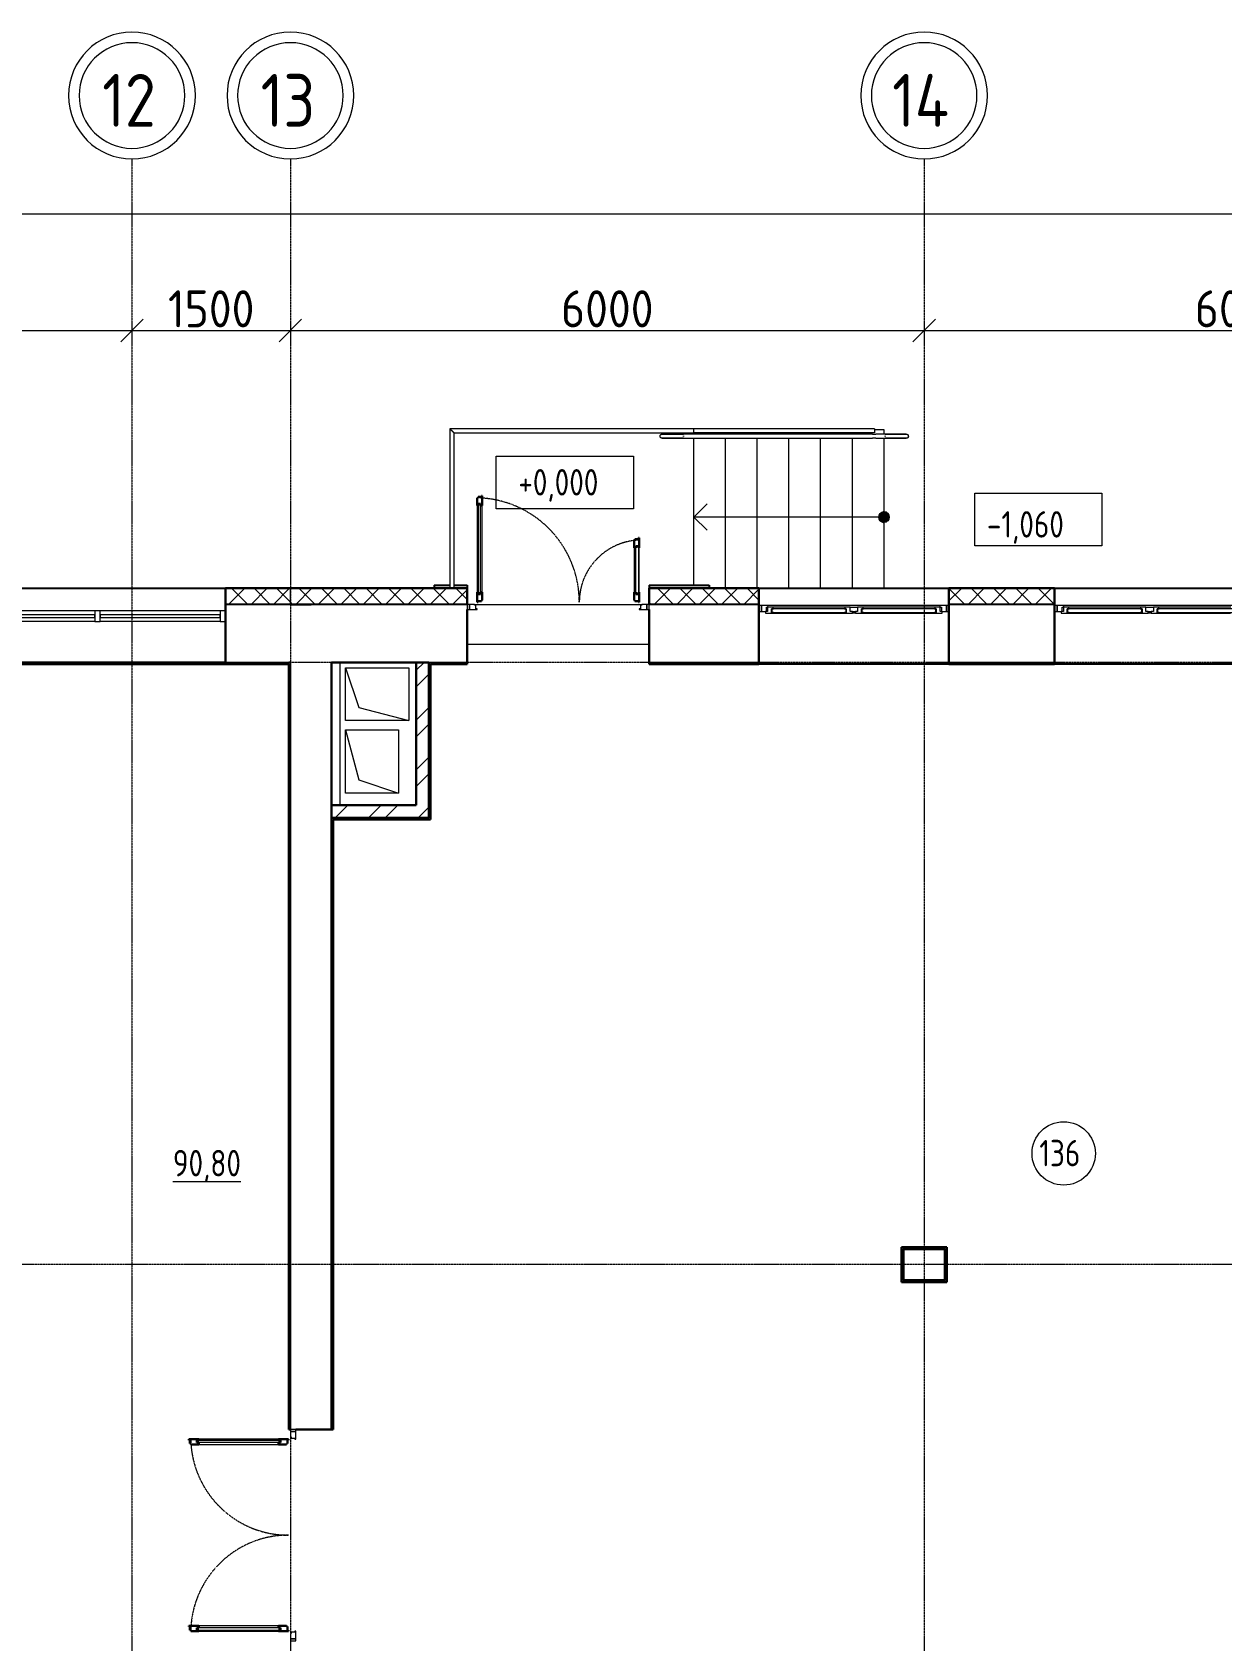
# Model space of a CAD drawing. Header units: millimetres. Extents: x -695119 to 412940, y -249585 to 622758.
# Drawn here: x 13749 to 25012, y -29130 to -13905 of the extents above; entities that cross this region are included whole.
import ezdxf

# ---------------------------------------------------------------- set-up
doc = ezdxf.new("R2010")
doc.units = ezdxf.units.MM
doc.linetypes.add('ADSK_Линия сетки', pattern=[25, 20, -2.5, 0, -2.5])
doc.linetypes.add('ADSK_Штриховая_ш2 п1_5', pattern=[4.5, 3, -1.5])
for name, color, linetype, lineweight in [('Высотные отметки', 7, 'Continuous', 9), ('Импосты витража', 8, 'Continuous', 9), ('Каркас_Импост', 8, 'Continuous', 9), ('Лестницы', 8, 'Continuous', 9), ('Линии', 7, 'Continuous', 9), ('Марки помещений', 8, 'Continuous', 20), ('Монтажный зазор', 8, 'Continuous', 9), ('Несущие колонны', 252, 'Continuous', 18), ('Ограждение', 8, 'Continuous', 9), ('Окна', 252, 'Continuous', 9), ('Оси', 252, 'Continuous', 9), ('Остекление', 8, 'Continuous', 9), ('Открывание', 8, 'ADSK_Штриховая_ш2 п1_5', 9), ('Панели витража', 8, 'Continuous', 9), ('Панель', 252, 'Continuous', 30), ('Перекрытия', 7, 'Continuous', 18), ('Поручни', 8, 'Continuous', 9), ('Размеры', 7, 'Continuous', 9), ('Стены разрез', 7, 'Continuous', 30), ('Стены штриховка', 7, 'Continuous', 9), ('Стрелки вверх', 7, 'Continuous', 18), ('Текстовые примечания', 7, 'Continuous', 9), ('Типовые аннотации', 8, 'Continuous', 18)]:
    doc.layers.add(name, color=color, linetype=linetype, lineweight=lineweight)
doc.layers.add('Стены', color=194, linetype='Continuous')
doc.styles.add('GOST 2.304 type A_1', font='', dxfattribs={"height": 350})
doc.styles.add('GOST Common', font='', dxfattribs={"width": 0.9, "height": 500})
doc.styles.add('ISOCPEUR', font='isocpeur.ttf', dxfattribs={"width": 0.9, "height": 350})
doc.styles.get('GOST 2.304 type A_1').set_extended_font_data('GOST 2.304 type A')
doc.styles.get('GOST Common').set_extended_font_data('GOST type B')

# ---------------------------------------------------------------- blocks, each defined once
blk = doc.blocks.new('_Oblique')
at = {"color": 0, "linetype": 'ByBlock', "lineweight": -2}
blk.add_line((-0.5, -0.5), (0.5, 0.5), dxfattribs=at)
blk = doc.blocks.new('1 этаж')
at = {"layer": 'Стрелки вверх', "true_color": 0x636466}
h = blk.add_hatch(color=251, dxfattribs=at)
edge = h.paths.add_edge_path()
edge.add_arc((-23136, -99671), 50, 0, 360)
blk.add_hatch(color=251, dxfattribs=at).paths.add_polyline_path([(-23143, -99721), (-23115, -99717), (-23094, -99698), (-23086, -99671), (-23094, -99644), (-23115, -99626), (-23143, -99622), (-23169, -99634), (-23184, -99657), (-23184, -99685), (-23169, -99709)])
at = {"color": 251, "lineweight": 18, "true_color": 0x636466}
for p, q in [((-28284, -102397), (-28284, -101047)), ((-28234, -101597), (-28234, -101097)), ((-28234, -101097), (-27634, -101097)), ((-28234, -101097), (-28109, -101472)), ((-27634, -101097), (-27634, -101597)), ((-28109, -101472), (-27634, -101597)), ((-27634, -101597), (-28234, -101597)), ((-28234, -102284), (-28234, -101684)), ((-28234, -101684), (-27734, -101684)), ((-28234, -101684), (-28109, -102159)), ((-27734, -101684), (-27734, -102284)), ((-28109, -102159), (-27734, -102284)), ((-27734, -102284), (-28234, -102284))]:
    blk.add_line(p, q, dxfattribs=at)
at = {"layer": 'Импосты витража', "color": 251, "true_color": 0x636466}
for p, q in [((-30608, -100560), (-31771, -100560)), ((-29421, -100560), (-30558, -100560)), ((-30608, -100660), (-31771, -100660)), ((-29421, -100660), (-30558, -100660))]:
    blk.add_line(p, q, dxfattribs=at)
at = {"layer": 'Импосты витража', "color": 251, "lineweight": 18, "true_color": 0x636466, "extrusion": (0, 0, -1)}
for p, q in [((-30558, -100560), (-30608, -100560)), ((-30608, -100560), (-30608, -100660)), ((-30558, -100660), (-30558, -100560)), ((-29371, -100560), (-29421, -100560)), ((-29421, -100560), (-29421, -100660)), ((-29371, -100660), (-29371, -100560)), ((-30608, -100660), (-30558, -100660)), ((-29421, -100660), (-29371, -100660))]:
    blk.add_line(p, q, dxfattribs=at)
at = {"layer": 'Каркас_Импост', "color": 251, "true_color": 0x636466}
for p, q in [((-27014, -100497), (-27061, -100497)), ((-27061, -100497), (-27061, -100547)), ((-27061, -100547), (-26989, -100547)), ((-27014, -100506), (-27014, -100497)), ((-26999, -100506), (-27014, -100506)), ((-26999, -100538), (-26999, -100506)), ((-26989, -100538), (-26999, -100538)), ((-26989, -100547), (-26989, -100538)), ((-25443, -100538), (-25453, -100538)), ((-25453, -100538), (-25453, -100547)), ((-25453, -100547), (-25381, -100547)), ((-25428, -100506), (-25443, -100506)), ((-25443, -100506), (-25443, -100538)), ((-25428, -100497), (-25428, -100506)), ((-25381, -100497), (-25428, -100497)), ((-25381, -100547), (-25381, -100497)), ((-22605, -100507), (-24236, -100507)), ((-24202, -100582), (-24200, -100582)), ((-23506, -100524), (-24187, -100524)), ((-24185, -100582), (-23508, -100582)), ((-23494, -100582), (-23492, -100582)), ((-23456, -100524), (-23386, -100524)), ((-23436, -100565), (-23406, -100565)), ((-23406, -100582), (-23436, -100582)), ((-23350, -100582), (-23348, -100582)), ((-22654, -100524), (-23335, -100524)), ((-23333, -100582), (-22656, -100582)), ((-22642, -100582), (-22640, -100582)), ((-19805, -100507), (-21436, -100507)), ((-21402, -100582), (-21400, -100582)), ((-20706, -100524), (-21387, -100524)), ((-21385, -100582), (-20708, -100582)), ((-20694, -100582), (-20692, -100582)), ((-20656, -100524), (-20586, -100524)), ((-20636, -100565), (-20606, -100565)), ((-20606, -100582), (-20636, -100582)), ((-20550, -100582), (-20548, -100582)), ((-19854, -100524), (-20535, -100524)), ((-20533, -100582), (-19856, -100582)), ((-28706, -108327), (-28756, -108327)), ((-28756, -108327), (-28756, -108376)), ((-28756, -108376), (-28748, -108376)), ((-28748, -108376), (-28748, -108390)), ((-28748, -108390), (-28714, -108390)), ((-28714, -108390), (-28714, -108399)), ((-28714, -108399), (-28706, -108399)), ((-28706, -108399), (-28706, -108327)), ((-28714, -110224), (-28748, -110224)), ((-28748, -110224), (-28748, -110238)), ((-28706, -110215), (-28714, -110215)), ((-28714, -110215), (-28714, -110224)), ((-28706, -110287), (-28706, -110215)), ((-28756, -110238), (-28756, -110287)), ((-28748, -110238), (-28756, -110238)), ((-28756, -110287), (-28706, -110287))]:
    blk.add_line(p, q, dxfattribs=at)
at = {"layer": 'Каркас_Импост', "color": 251, "lineweight": 18, "true_color": 0x636466}
for p, q in [((-24236, -100507), (-24296, -100507)), ((-24296, -100507), (-24296, -100565)), ((-24296, -100565), (-24258, -100565)), ((-24238, -100565), (-24258, -100565)), ((-24258, -100565), (-24258, -100582)), ((-24258, -100582), (-24202, -100582)), ((-24250, -100565), (-24250, -100524)), ((-24250, -100524), (-24238, -100524)), ((-24238, -100524), (-24238, -100565)), ((-24187, -100524), (-24238, -100524)), ((-24232, -100524), (-24236, -100507)), ((-24202, -100582), (-24201, -100581)), ((-24201, -100573), (-24201, -100541)), ((-24201, -100541), (-24183, -100541)), ((-24183, -100573), (-24201, -100573)), ((-24201, -100581), (-24200, -100582)), ((-24200, -100582), (-24185, -100582)), ((-24183, -100541), (-24187, -100524)), ((-24185, -100582), (-24183, -100573)), ((-23506, -100524), (-23511, -100541)), ((-23511, -100541), (-23493, -100541)), ((-23493, -100573), (-23511, -100573)), ((-23511, -100573), (-23508, -100582)), ((-23508, -100582), (-23494, -100582)), ((-23456, -100524), (-23506, -100524)), ((-23494, -100582), (-23493, -100581)), ((-23493, -100541), (-23493, -100573)), ((-23493, -100581), (-23492, -100582)), ((-23492, -100582), (-23436, -100582)), ((-23456, -100565), (-23456, -100524)), ((-23436, -100565), (-23456, -100565)), ((-23436, -100582), (-23436, -100565)), ((-23386, -100565), (-23406, -100565)), ((-23406, -100565), (-23406, -100582)), ((-23406, -100582), (-23350, -100582)), ((-23386, -100524), (-23386, -100565)), ((-23335, -100524), (-23386, -100524)), ((-23350, -100582), (-23349, -100581)), ((-23349, -100573), (-23349, -100541)), ((-23349, -100541), (-23331, -100541)), ((-23331, -100573), (-23349, -100573)), ((-23349, -100581), (-23348, -100582)), ((-23348, -100582), (-23333, -100582)), ((-23331, -100541), (-23335, -100524)), ((-23333, -100582), (-23331, -100573)), ((-22654, -100524), (-22659, -100541)), ((-22659, -100541), (-22641, -100541)), ((-22641, -100573), (-22659, -100573)), ((-22659, -100573), (-22656, -100582)), ((-22656, -100582), (-22642, -100582)), ((-22604, -100524), (-22654, -100524)), ((-22642, -100582), (-22641, -100581)), ((-22641, -100541), (-22641, -100573)), ((-22641, -100581), (-22640, -100582)), ((-22640, -100582), (-22584, -100582)), ((-22605, -100507), (-22610, -100524)), ((-22546, -100507), (-22605, -100507)), ((-22604, -100565), (-22604, -100524)), ((-22604, -100524), (-22592, -100524)), ((-22584, -100565), (-22604, -100565)), ((-22592, -100524), (-22592, -100565)), ((-22584, -100582), (-22584, -100565)), ((-22584, -100565), (-22546, -100565)), ((-22546, -100565), (-22546, -100507)), ((-21436, -100507), (-21496, -100507)), ((-21496, -100507), (-21496, -100565)), ((-21496, -100565), (-21458, -100565)), ((-21438, -100565), (-21458, -100565)), ((-21458, -100565), (-21458, -100582)), ((-21458, -100582), (-21402, -100582)), ((-21450, -100565), (-21450, -100524)), ((-21450, -100524), (-21438, -100524)), ((-21438, -100524), (-21438, -100565)), ((-21387, -100524), (-21438, -100524)), ((-21432, -100524), (-21436, -100507)), ((-21402, -100582), (-21401, -100581)), ((-21401, -100573), (-21401, -100541)), ((-21401, -100541), (-21383, -100541)), ((-21383, -100573), (-21401, -100573)), ((-21401, -100581), (-21400, -100582)), ((-21400, -100582), (-21385, -100582)), ((-21383, -100541), (-21387, -100524)), ((-21385, -100582), (-21383, -100573)), ((-20706, -100524), (-20711, -100541)), ((-20711, -100541), (-20693, -100541)), ((-20693, -100573), (-20711, -100573)), ((-20711, -100573), (-20708, -100582)), ((-20708, -100582), (-20694, -100582)), ((-20656, -100524), (-20706, -100524)), ((-20694, -100582), (-20693, -100581)), ((-20693, -100541), (-20693, -100573)), ((-20693, -100581), (-20692, -100582)), ((-20692, -100582), (-20636, -100582)), ((-20656, -100565), (-20656, -100524)), ((-20636, -100565), (-20656, -100565)), ((-20636, -100582), (-20636, -100565)), ((-20586, -100565), (-20606, -100565)), ((-20606, -100565), (-20606, -100582)), ((-20606, -100582), (-20550, -100582)), ((-20586, -100524), (-20586, -100565)), ((-20535, -100524), (-20586, -100524)), ((-20550, -100582), (-20549, -100581)), ((-20549, -100573), (-20549, -100541)), ((-20549, -100541), (-20531, -100541)), ((-20531, -100573), (-20549, -100573)), ((-20549, -100581), (-20548, -100582)), ((-20548, -100582), (-20533, -100582)), ((-20531, -100541), (-20535, -100524)), ((-20533, -100582), (-20531, -100573))]:
    blk.add_line(p, q, dxfattribs=at)
at = {"layer": 'Лестницы', "color": 251, "true_color": 0x636466}
for p, q in [((-24936, -98886), (-24936, -98875)), ((-24936, -98886), (-24936, -98875)), ((-24936, -100315), (-24936, -98925)), ((-24936, -100315), (-24936, -98925)), ((-24636, -98885), (-24636, -98875)), ((-24636, -98885), (-24636, -98875)), ((-24636, -100345), (-24636, -98925)), ((-24636, -100345), (-24636, -98925)), ((-24336, -98885), (-24336, -98875)), ((-24336, -98885), (-24336, -98875)), ((-24336, -100345), (-24336, -98925)), ((-24336, -100345), (-24336, -98925)), ((-24036, -98885), (-24036, -98875)), ((-24036, -98885), (-24036, -98875)), ((-24036, -100345), (-24036, -98925)), ((-24036, -100345), (-24036, -98925)), ((-23736, -98885), (-23736, -98875)), ((-23736, -98885), (-23736, -98875)), ((-23736, -100345), (-23736, -98925)), ((-23736, -100345), (-23736, -98925)), ((-23436, -98885), (-23436, -98875)), ((-23436, -98885), (-23436, -98875)), ((-23436, -100345), (-23436, -98925)), ((-23436, -100345), (-23436, -98925)), ((-23136, -98845), (-23225, -98845)), ((-23136, -98885), (-23136, -98845)), ((-23136, -98885), (-23136, -98845)), ((-23136, -100345), (-23136, -98925)), ((-23136, -100345), (-23136, -98925)), ((-27014, -100497), (-25428, -100497))]:
    blk.add_line(p, q, dxfattribs=at)
at = {"layer": 'Линии', "color": 251, "true_color": 0x636466}
for p, q in [((-22275, -99444), (-21075, -99444)), ((-22275, -99944), (-22275, -99444)), ((-21075, -99444), (-21075, -99944)), ((-21075, -99944), (-22275, -99944))]:
    blk.add_line(p, q, dxfattribs=at)
at = {"layer": 'Марки помещений', "color": 251, "true_color": 0x636466}
blk.add_circle((-21435, -105694), 300, dxfattribs=at)
at = {"layer": 'Монтажный зазор', "color": 251, "true_color": 0x636466}
for p, q in [((-27081, -100497), (-27081, -100547)), ((-27061, -100497), (-27081, -100497)), ((-27081, -100547), (-27061, -100547)), ((-27061, -100547), (-27061, -100497)), ((-25361, -100497), (-25381, -100497)), ((-25381, -100497), (-25381, -100547)), ((-25381, -100547), (-25361, -100547)), ((-25361, -100547), (-25361, -100497)), ((-28706, -108307), (-28756, -108307)), ((-28756, -108307), (-28756, -108327)), ((-28756, -108327), (-28706, -108327)), ((-28706, -108327), (-28706, -108307)), ((-28706, -110287), (-28756, -110287)), ((-28756, -110287), (-28756, -110307)), ((-28756, -110307), (-28706, -110307)), ((-28706, -110307), (-28706, -110287))]:
    blk.add_line(p, q, dxfattribs=at)
at = {"layer": 'Несущие колонны', "color": 251, "lineweight": 40, "true_color": 0x636466}
for p, q in [((-22956, -106897), (-22956, -106597)), ((-22956, -106597), (-22556, -106597)), ((-22556, -106597), (-22956, -106597)), ((-22956, -106597), (-22956, -106897)), ((-22556, -106597), (-22556, -106897)), ((-22556, -106897), (-22556, -106597)), ((-22556, -106897), (-22956, -106897)), ((-22956, -106897), (-22556, -106897))]:
    blk.add_line(p, q, dxfattribs=at)
at = {"layer": 'Ограждение', "color": 251, "true_color": 0x636466}
for p, q in [((-24948, -98885), (-25036, -98885)), ((-25036, -98903), (-25036, -98908)), ((-25036, -98905), (-25036, -98903)), ((-25036, -98908), (-25036, -98905)), ((-25036, -98925), (-24948, -98925)), ((-23245, -98885), (-24935, -98885)), ((-24935, -98925), (-23245, -98925)), ((-23125, -98885), (-23214, -98885)), ((-23214, -98925), (-23125, -98925)), ((-23125, -98908), (-23125, -98903)), ((-23125, -98903), (-23125, -98905)), ((-23125, -98905), (-23125, -98908))]:
    blk.add_line(p, q, dxfattribs=at)
at = {"layer": 'Ограждение', "color": 251, "true_color": 0x636466, "flags": 128}
for points in [[(-25256, -98905), (-25256, -98905), (-25256, -98904), (-25256, -98903), (-25256, -98902), (-25256, -98901), (-25256, -98901), (-25255, -98900), (-25255, -98899), (-25255, -98898), (-25255, -98898), (-25254, -98897), (-25254, -98896), (-25254, -98895), (-25253, -98895), (-25253, -98894), (-25252, -98893), (-25252, -98893), (-25251, -98892), (-25251, -98892), (-25250, -98891), (-25250, -98890), (-25249, -98890), (-25248, -98889), (-25248, -98889), (-25247, -98889), (-25246, -98888), (-25246, -98888), (-25245, -98887), (-25244, -98887), (-25243, -98887), (-25243, -98886), (-25242, -98886), (-25241, -98886), (-25240, -98886), (-25240, -98886), (-25239, -98886), (-25238, -98885), (-25237, -98885), (-25236, -98885), (-25236, -98885)], [(-25236, -98925), (-25237, -98925), (-25238, -98925), (-25239, -98925), (-25239, -98925), (-25240, -98925), (-25241, -98925), (-25242, -98925), (-25242, -98924), (-25243, -98924), (-25244, -98924), (-25245, -98923), (-25245, -98923), (-25246, -98923), (-25247, -98922), (-25247, -98922), (-25248, -98921), (-25249, -98921), (-25249, -98920), (-25250, -98920), (-25251, -98919), (-25251, -98919), (-25252, -98918), (-25252, -98917), (-25253, -98917), (-25253, -98916), (-25253, -98915), (-25254, -98915), (-25254, -98914), (-25255, -98913), (-25255, -98913), (-25255, -98912), (-25255, -98911), (-25256, -98910), (-25256, -98910), (-25256, -98909), (-25256, -98908), (-25256, -98907), (-25256, -98906), (-25256, -98906), (-25256, -98905)], [(-25036, -98885), (-25044, -98885), (-25052, -98885), (-25060, -98885), (-25068, -98885), (-25076, -98885), (-25084, -98885), (-25091, -98885), (-25099, -98885), (-25107, -98885), (-25114, -98885), (-25121, -98885), (-25129, -98885), (-25136, -98885), (-25142, -98885), (-25149, -98885), (-25156, -98885), (-25162, -98885), (-25168, -98885), (-25174, -98885), (-25180, -98885), (-25185, -98885), (-25190, -98885), (-25195, -98885), (-25200, -98885), (-25204, -98885), (-25209, -98885), (-25213, -98885), (-25216, -98885), (-25220, -98885), (-25223, -98885), (-25225, -98885), (-25228, -98885), (-25230, -98885), (-25232, -98885), (-25233, -98885), (-25234, -98885), (-25235, -98885), (-25236, -98885), (-25236, -98885), (-25236, -98885)], [(-25236, -98885), (-25236, -98885), (-25236, -98885), (-25235, -98885), (-25234, -98885), (-25232, -98885), (-25230, -98885), (-25228, -98885), (-25226, -98885), (-25223, -98885), (-25220, -98885), (-25217, -98885), (-25214, -98885), (-25210, -98885), (-25206, -98885), (-25201, -98885), (-25197, -98885), (-25192, -98885), (-25187, -98885), (-25181, -98885), (-25176, -98885), (-25170, -98885), (-25164, -98885), (-25157, -98885), (-25151, -98885), (-25144, -98885), (-25137, -98885), (-25130, -98885), (-25123, -98885), (-25116, -98885), (-25109, -98885), (-25101, -98885), (-25094, -98885), (-25086, -98885), (-25078, -98885), (-25070, -98885), (-25062, -98885), (-25054, -98885), (-25046, -98885), (-25038, -98885), (-25036, -98885)], [(-25036, -98925), (-25044, -98925), (-25052, -98925), (-25060, -98925), (-25068, -98925), (-25076, -98925), (-25084, -98925), (-25091, -98925), (-25099, -98925), (-25107, -98925), (-25114, -98925), (-25121, -98925), (-25129, -98925), (-25136, -98925), (-25142, -98925), (-25149, -98925), (-25156, -98925), (-25162, -98925), (-25168, -98925), (-25174, -98925), (-25180, -98925), (-25185, -98925), (-25190, -98925), (-25195, -98925), (-25200, -98925), (-25204, -98925), (-25209, -98925), (-25213, -98925), (-25216, -98925), (-25220, -98925), (-25223, -98925), (-25225, -98925), (-25228, -98925), (-25230, -98925), (-25232, -98925), (-25233, -98925), (-25234, -98925), (-25235, -98925), (-25236, -98925), (-25236, -98925), (-25236, -98925)], [(-25236, -98925), (-25236, -98925), (-25236, -98925), (-25235, -98925), (-25234, -98925), (-25232, -98925), (-25230, -98925), (-25228, -98925), (-25226, -98925), (-25223, -98925), (-25220, -98925), (-25217, -98925), (-25214, -98925), (-25210, -98925), (-25206, -98925), (-25201, -98925), (-25197, -98925), (-25192, -98925), (-25187, -98925), (-25181, -98925), (-25176, -98925), (-25170, -98925), (-25164, -98925), (-25157, -98925), (-25151, -98925), (-25144, -98925), (-25137, -98925), (-25130, -98925), (-25123, -98925), (-25116, -98925), (-25109, -98925), (-25101, -98925), (-25094, -98925), (-25086, -98925), (-25078, -98925), (-25070, -98925), (-25062, -98925), (-25054, -98925), (-25046, -98925), (-25038, -98925), (-25036, -98925)], [(-24935, -98885), (-24936, -98885), (-24937, -98885), (-24938, -98885), (-24939, -98885), (-24940, -98885), (-24941, -98885), (-24942, -98885), (-24944, -98885), (-24945, -98885), (-24946, -98885), (-24947, -98885), (-24948, -98885)], [(-24940, -98885), (-24941, -98885), (-24942, -98885), (-24944, -98885), (-24945, -98885), (-24946, -98885), (-24947, -98885), (-24948, -98885)], [(-24948, -98925), (-24947, -98925), (-24946, -98925), (-24944, -98925), (-24943, -98925), (-24942, -98925), (-24941, -98925), (-24940, -98925), (-24939, -98925), (-24937, -98925), (-24936, -98925), (-24935, -98925), (-24935, -98925)], [(-24948, -98925), (-24947, -98925), (-24946, -98925), (-24944, -98925), (-24943, -98925), (-24942, -98925), (-24941, -98925)], [(-24935, -98885), (-24936, -98885), (-24937, -98885), (-24938, -98885), (-24939, -98885)], [(-24939, -98925), (-24937, -98925), (-24936, -98925), (-24935, -98925), (-24935, -98925)], [(-23245, -98885), (-23242, -98885), (-23240, -98885), (-23237, -98885), (-23235, -98885), (-23232, -98885), (-23229, -98885), (-23226, -98885), (-23224, -98885), (-23221, -98885), (-23218, -98885), (-23215, -98885), (-23214, -98885)], [(-23214, -98925), (-23216, -98925), (-23219, -98925), (-23222, -98925), (-23225, -98925), (-23228, -98925), (-23230, -98925), (-23233, -98925), (-23236, -98925), (-23238, -98925), (-23241, -98925), (-23243, -98925), (-23245, -98925)], [(-23125, -98885), (-23117, -98885), (-23109, -98885), (-23101, -98885), (-23094, -98885), (-23086, -98885), (-23078, -98885), (-23070, -98885), (-23063, -98885), (-23055, -98885), (-23048, -98885), (-23040, -98885), (-23033, -98885), (-23026, -98885), (-23019, -98885), (-23013, -98885), (-23006, -98885), (-23000, -98885), (-22994, -98885), (-22988, -98885), (-22982, -98885), (-22977, -98885), (-22971, -98885), (-22966, -98885), (-22962, -98885), (-22957, -98885), (-22953, -98885), (-22949, -98885), (-22945, -98885), (-22942, -98885), (-22939, -98885), (-22936, -98885), (-22934, -98885), (-22932, -98885), (-22930, -98885), (-22928, -98885), (-22927, -98885), (-22926, -98885), (-22926, -98885), (-22925, -98885), (-22925, -98885)], [(-22925, -98885), (-22926, -98885), (-22926, -98885), (-22927, -98885), (-22928, -98885), (-22929, -98885), (-22931, -98885), (-22933, -98885), (-22936, -98885), (-22938, -98885), (-22941, -98885), (-22944, -98885), (-22948, -98885), (-22952, -98885), (-22956, -98885), (-22960, -98885), (-22965, -98885), (-22970, -98885), (-22975, -98885), (-22980, -98885), (-22986, -98885), (-22992, -98885), (-22998, -98885), (-23004, -98885), (-23011, -98885), (-23017, -98885), (-23024, -98885), (-23031, -98885), (-23038, -98885), (-23046, -98885), (-23053, -98885), (-23060, -98885), (-23068, -98885), (-23076, -98885), (-23084, -98885), (-23091, -98885), (-23099, -98885), (-23107, -98885), (-23115, -98885), (-23123, -98885), (-23125, -98885)], [(-23125, -98925), (-23117, -98925), (-23109, -98925), (-23101, -98925), (-23094, -98925), (-23086, -98925), (-23078, -98925), (-23070, -98925), (-23063, -98925), (-23055, -98925), (-23048, -98925), (-23040, -98925), (-23033, -98925), (-23026, -98925), (-23019, -98925), (-23013, -98925), (-23006, -98925), (-23000, -98925), (-22994, -98925), (-22988, -98925), (-22982, -98925), (-22977, -98925), (-22971, -98925), (-22966, -98925), (-22962, -98925), (-22957, -98925), (-22953, -98925), (-22949, -98925), (-22945, -98925), (-22942, -98925), (-22939, -98925), (-22936, -98925), (-22934, -98925), (-22932, -98925), (-22930, -98925), (-22928, -98925), (-22927, -98925), (-22926, -98925), (-22926, -98925), (-22925, -98925), (-22925, -98925)], [(-22925, -98925), (-22926, -98925), (-22926, -98925), (-22927, -98925), (-22928, -98925), (-22929, -98925), (-22931, -98925), (-22933, -98925), (-22936, -98925), (-22938, -98925), (-22941, -98925), (-22944, -98925), (-22948, -98925), (-22952, -98925), (-22956, -98925), (-22960, -98925), (-22965, -98925), (-22970, -98925), (-22975, -98925), (-22980, -98925), (-22986, -98925), (-22992, -98925), (-22998, -98925), (-23004, -98925), (-23011, -98925), (-23017, -98925), (-23024, -98925), (-23031, -98925), (-23038, -98925), (-23046, -98925), (-23053, -98925), (-23060, -98925), (-23068, -98925), (-23076, -98925), (-23084, -98925), (-23091, -98925), (-23099, -98925), (-23107, -98925), (-23115, -98925), (-23123, -98925), (-23125, -98925)], [(-22925, -98885), (-22925, -98885), (-22924, -98885), (-22923, -98886), (-22922, -98886), (-22921, -98886), (-22921, -98886), (-22920, -98886), (-22919, -98886), (-22918, -98887), (-22918, -98887), (-22917, -98887), (-22916, -98888), (-22915, -98888), (-22915, -98888), (-22914, -98889), (-22913, -98889), (-22913, -98890), (-22912, -98890), (-22912, -98891), (-22911, -98891), (-22911, -98892), (-22910, -98893), (-22910, -98893), (-22909, -98894), (-22909, -98895), (-22908, -98895), (-22908, -98896), (-22907, -98897), (-22907, -98897), (-22907, -98898), (-22907, -98899), (-22906, -98900), (-22906, -98900), (-22906, -98901), (-22906, -98902), (-22906, -98903), (-22906, -98904), (-22905, -98904), (-22905, -98905), (-22905, -98905)], [(-22905, -98905), (-22905, -98906), (-22905, -98907), (-22906, -98908), (-22906, -98909), (-22906, -98909), (-22906, -98910), (-22906, -98911), (-22906, -98912), (-22907, -98912), (-22907, -98913), (-22907, -98914), (-22908, -98915), (-22908, -98915), (-22908, -98916), (-22909, -98917), (-22909, -98917), (-22910, -98918), (-22910, -98919), (-22911, -98919), (-22912, -98920), (-22912, -98920), (-22913, -98921), (-22913, -98921), (-22914, -98922), (-22915, -98922), (-22915, -98923), (-22916, -98923), (-22917, -98923), (-22917, -98924), (-22918, -98924), (-22919, -98924), (-22920, -98925), (-22920, -98925), (-22921, -98925), (-22922, -98925), (-22923, -98925), (-22924, -98925), (-22924, -98925), (-22925, -98925), (-22925, -98925)]]:
    blk.add_lwpolyline(points, dxfattribs=at)
at = {"layer": 'Окна', "color": 251, "true_color": 0x636466}
for p, q in [((-24296, -100507), (-24321, -100507)), ((-24321, -100565), (-24296, -100565)), ((-24296, -100565), (-24296, -100507)), ((-22521, -100507), (-22546, -100507)), ((-22546, -100507), (-22546, -100565)), ((-22546, -100565), (-22521, -100565)), ((-21496, -100507), (-21521, -100507)), ((-21521, -100565), (-21496, -100565)), ((-21496, -100565), (-21496, -100507))]:
    blk.add_line(p, q, dxfattribs=at)
at = {"layer": 'Оси', "color": 251, "linetype": 'ADSK_Линия сетки', "true_color": 0x636466}
for p, q in [((-30256, -96281), (-30256, -160943)), ((-28756, -96281), (-28756, -160943)), ((-22756, -96281), (-22756, -159673)), ((4311, -101047), (-72628, -101047)), ((4311, -106747), (-72628, -106747))]:
    blk.add_line(p, q, dxfattribs=at)
at = {"layer": 'Оси', "color": 251, "lineweight": 20, "true_color": 0x636466}
for centre, radius, start, end in [((-30256, -95681), 600, 0, 180), ((-28756, -95681), 600, 0, 180), ((-22756, -95681), 600, 0, 180), ((-30256, -95681), 500, 0, 180), ((-28756, -95681), 500, 0, 180), ((-22756, -95681), 500, 0, 180), ((-30256, -95681), 600, 180, 0), ((-30256, -95681), 500, 180, 0), ((-28756, -95681), 600, 180, 0), ((-28756, -95681), 500, 180, 0), ((-22756, -95681), 600, 180, 0), ((-22756, -95681), 500, 180, 0)]:
    blk.add_arc(centre, radius, start, end, dxfattribs=at)
at = {"layer": 'Остекление', "color": 251, "true_color": 0x636466}
for p, q in [((-26980, -99545), (-26980, -100401)), ((-26956, -99545), (-26980, -99545)), ((-26956, -100401), (-26956, -99545)), ((-25486, -100401), (-25486, -99945)), ((-25486, -99945), (-25462, -99945)), ((-25462, -99945), (-25462, -100401)), ((-26980, -100401), (-26956, -100401)), ((-25462, -100401), (-25486, -100401)), ((-24198, -100541), (-24201, -100541)), ((-24201, -100541), (-24201, -100573)), ((-24201, -100573), (-24198, -100573)), ((-23496, -100541), (-24198, -100541)), ((-24198, -100541), (-24198, -100573)), ((-24198, -100573), (-24198, -100541)), ((-24198, -100573), (-23496, -100573)), ((-23496, -100573), (-23496, -100541)), ((-23496, -100541), (-23496, -100573)), ((-23493, -100541), (-23496, -100541)), ((-23496, -100573), (-23493, -100573)), ((-23493, -100573), (-23493, -100541)), ((-23346, -100541), (-23349, -100541)), ((-23349, -100541), (-23349, -100573)), ((-23349, -100573), (-23346, -100573)), ((-22644, -100541), (-23346, -100541)), ((-23346, -100541), (-23346, -100573)), ((-23346, -100573), (-23346, -100541)), ((-23346, -100573), (-22644, -100573)), ((-22644, -100573), (-22644, -100541)), ((-22644, -100541), (-22644, -100573)), ((-22641, -100541), (-22644, -100541)), ((-22644, -100573), (-22641, -100573)), ((-22641, -100573), (-22641, -100541)), ((-21398, -100541), (-21401, -100541)), ((-21401, -100541), (-21401, -100573)), ((-21401, -100573), (-21398, -100573)), ((-20696, -100541), (-21398, -100541)), ((-21398, -100541), (-21398, -100573)), ((-21398, -100573), (-21398, -100541)), ((-21398, -100573), (-20696, -100573)), ((-20696, -100573), (-20696, -100541)), ((-20696, -100541), (-20696, -100573)), ((-20693, -100541), (-20696, -100541)), ((-20696, -100573), (-20693, -100573)), ((-20693, -100573), (-20693, -100541)), ((-20546, -100541), (-20549, -100541)), ((-20549, -100541), (-20549, -100573)), ((-20549, -100573), (-20546, -100573)), ((-19844, -100541), (-20546, -100541)), ((-20546, -100541), (-20546, -100573)), ((-20546, -100573), (-20546, -100541)), ((-20546, -100573), (-19844, -100573)), ((-29642, -108408), (-28850, -108408)), ((-29642, -108429), (-29642, -108408)), ((-28850, -108408), (-28850, -108429)), ((-28850, -108429), (-29642, -108429)), ((-28850, -110185), (-29642, -110185)), ((-29642, -110185), (-29642, -110206)), ((-29642, -110206), (-28850, -110206)), ((-28850, -110206), (-28850, -110185))]:
    blk.add_line(p, q, dxfattribs=at)
at = {"layer": 'Открывание', "color": 251, "true_color": 0x636466}
for centre, radius, start, end in [((-27009, -100477), 988, 0, 88.8401), ((-25433, -100477), 588, 91.9492, 180), ((-28774, -108381), 926, 181.1138, 270), ((-28774, -110233), 926, 90, 178.8862)]:
    blk.add_arc(centre, radius, start, end, dxfattribs=at)
at = {"layer": 'Панели витража', "color": 251, "lineweight": 18, "true_color": 0x636466}
for p, q in [((-30608, -100597), (-31771, -100597)), ((-31771, -100622), (-30608, -100622)), ((-30608, -100622), (-30608, -100597)), ((-29421, -100597), (-30558, -100597)), ((-30558, -100597), (-30558, -100622)), ((-30558, -100622), (-29421, -100622)), ((-29421, -100622), (-29421, -100597))]:
    blk.add_line(p, q, dxfattribs=at)
at = {"layer": 'Панель', "color": 251, "true_color": 0x636466}
for p, q in [((-26980, -99489), (-26989, -99489)), ((-26989, -99489), (-26989, -99563)), ((-26980, -99563), (-26989, -99563)), ((-26948, -99479), (-26980, -99479)), ((-26980, -99479), (-26980, -99489)), ((-26980, -99545), (-26980, -99563)), ((-26956, -99545), (-26980, -99545)), ((-26956, -99563), (-26956, -99545)), ((-26939, -99563), (-26956, -99563)), ((-26939, -99469), (-26948, -99469)), ((-26948, -99469), (-26948, -99479)), ((-26939, -99563), (-26939, -99469)), ((-25462, -99879), (-25494, -99879)), ((-25494, -99879), (-25494, -99889)), ((-25453, -99869), (-25462, -99869)), ((-25462, -99869), (-25462, -99879)), ((-25453, -99963), (-25453, -99869)), ((-25494, -99889), (-25503, -99889)), ((-25503, -99889), (-25503, -99963)), ((-25503, -99963), (-25486, -99963)), ((-25486, -99963), (-25486, -99945)), ((-25486, -99945), (-25462, -99945)), ((-25462, -99945), (-25462, -99963)), ((-25462, -99963), (-25453, -99963)), ((-26989, -100383), (-26989, -100477)), ((-26980, -100383), (-26989, -100383)), ((-26989, -100477), (-26980, -100477)), ((-26980, -100401), (-26980, -100383)), ((-26956, -100401), (-26980, -100401)), ((-26980, -100477), (-26980, -100467)), ((-26980, -100467), (-26948, -100467)), ((-26956, -100383), (-26956, -100401)), ((-26939, -100383), (-26956, -100383)), ((-26948, -100467), (-26948, -100457)), ((-26948, -100457), (-26939, -100457)), ((-26939, -100457), (-26939, -100383)), ((-25503, -100383), (-25503, -100457)), ((-25503, -100383), (-25486, -100383)), ((-25503, -100457), (-25494, -100457)), ((-25494, -100457), (-25494, -100467)), ((-25494, -100467), (-25462, -100467)), ((-25486, -100383), (-25486, -100401)), ((-25486, -100401), (-25462, -100401)), ((-25462, -100383), (-25453, -100383)), ((-25462, -100401), (-25462, -100383)), ((-25462, -100467), (-25462, -100477)), ((-25462, -100477), (-25453, -100477)), ((-25453, -100477), (-25453, -100383)), ((-29624, -108399), (-29718, -108399)), ((-29718, -108399), (-29718, -108407)), ((-29718, -108407), (-29709, -108407)), ((-29709, -108407), (-29709, -108441)), ((-29642, -108408), (-29624, -108408)), ((-29642, -108429), (-29642, -108408)), ((-29624, -108408), (-29624, -108399)), ((-28774, -108399), (-28868, -108399)), ((-28868, -108408), (-28868, -108399)), ((-28850, -108408), (-28868, -108408)), ((-28850, -108429), (-28850, -108408)), ((-28783, -108441), (-28783, -108407)), ((-28783, -108407), (-28774, -108407)), ((-28774, -108407), (-28774, -108399)), ((-29709, -108441), (-29700, -108441)), ((-29700, -108441), (-29700, -108449)), ((-29700, -108449), (-29624, -108449)), ((-29624, -108429), (-29642, -108429)), ((-29624, -108449), (-29624, -108429)), ((-28868, -108429), (-28850, -108429)), ((-28868, -108449), (-28868, -108429)), ((-28868, -108449), (-28792, -108449)), ((-28792, -108449), (-28792, -108441)), ((-28792, -108441), (-28783, -108441)), ((-29624, -110165), (-29718, -110165)), ((-29718, -110165), (-29718, -110173)), ((-29718, -110173), (-29709, -110173)), ((-29709, -110173), (-29709, -110207)), ((-29709, -110207), (-29700, -110207)), ((-29700, -110207), (-29700, -110215)), ((-29700, -110215), (-29624, -110215)), ((-29624, -110185), (-29642, -110185)), ((-29642, -110185), (-29642, -110206)), ((-29642, -110206), (-29624, -110206)), ((-29624, -110165), (-29624, -110185)), ((-29624, -110206), (-29624, -110215)), ((-28792, -110165), (-28868, -110165)), ((-28868, -110165), (-28868, -110185)), ((-28868, -110185), (-28850, -110185)), ((-28868, -110206), (-28868, -110215)), ((-28850, -110206), (-28868, -110206)), ((-28868, -110215), (-28774, -110215)), ((-28850, -110185), (-28850, -110206)), ((-28792, -110173), (-28792, -110165)), ((-28783, -110173), (-28792, -110173)), ((-28783, -110207), (-28783, -110173)), ((-28774, -110207), (-28783, -110207)), ((-28774, -110215), (-28774, -110207))]:
    blk.add_line(p, q, dxfattribs=at)
at = {"layer": 'Панель', "color": 251, "lineweight": 9, "true_color": 0x636466}
for p, q in [((-26989, -99563), (-26989, -100383)), ((-26939, -100383), (-26939, -99563)), ((-25503, -99963), (-25503, -100383)), ((-25453, -100383), (-25453, -99963)), ((-28868, -108399), (-29624, -108399)), ((-29624, -108449), (-28868, -108449)), ((-28868, -110165), (-29624, -110165)), ((-29624, -110215), (-28868, -110215))]:
    blk.add_line(p, q, dxfattribs=at)
at = {"layer": 'Перекрытия', "color": 251, "true_color": 0x636466}
for p, q in [((-25361, -100877), (-27081, -100877)), ((-28234, -101097), (-27634, -101097)), ((-28234, -101597), (-28234, -101097)), ((-27634, -101097), (-27634, -101597)), ((-27634, -101597), (-28234, -101597)), ((-28234, -101684), (-27734, -101684)), ((-28234, -102284), (-28234, -101684)), ((-27734, -101684), (-27734, -102284)), ((-27734, -102284), (-28234, -102284))]:
    blk.add_line(p, q, dxfattribs=at)
at = {"layer": 'Поручни', "color": 251, "true_color": 0x636466}
for p, q in [((-24936, -98835), (-27246, -98835)), ((-27246, -98835), (-27246, -100345)), ((-27206, -98875), (-24936, -98875)), ((-27206, -100345), (-27206, -98875)), ((-24936, -98875), (-24936, -98835)), ((-23225, -98835), (-24936, -98835)), ((-23225, -98875), (-24936, -98875)), ((-23225, -98835), (-23225, -98875))]:
    blk.add_line(p, q, dxfattribs=at)
blk.add_open_spline([(-27246, -98835), (-27246, -98835), (-27246, -98836), (-27245, -98837), (-27244, -98838), (-27242, -98839), (-27241, -98840), (-27240, -98842), (-27238, -98843), (-27237, -98845), (-27235, -98847), (-27234, -98848), (-27233, -98849), (-27231, -98850), (-27230, -98851), (-27229, -98853), (-27227, -98854), (-27226, -98855), (-27225, -98857), (-27224, -98858), (-27222, -98859), (-27221, -98861), (-27220, -98862), (-27219, -98863), (-27217, -98864), (-27216, -98865), (-27215, -98866), (-27214, -98868), (-27212, -98869), (-27211, -98870), (-27210, -98872), (-27209, -98873), (-27208, -98874), (-27207, -98875), (-27206, -98875), (-27206, -98875)], degree=3, knots=[0, 0, 0, 0, 0.083333, 0.125, 0.166667, 0.208333, 0.229167, 0.25, 0.291667, 0.333333, 0.354167, 0.375, 0.395833, 0.416667, 0.4375, 0.458333, 0.479167, 0.5, 0.520833, 0.541667, 0.5625, 0.583333, 0.604167, 0.625, 0.645833, 0.666667, 0.6875, 0.708333, 0.75, 0.770833, 0.791667, 0.833333, 0.875, 0.916667, 1, 1, 1, 1], dxfattribs=at)
at = {"layer": 'Размеры', "color": 251, "lineweight": 18, "true_color": 0x636466}
for p, q in [((-58706, -96801), (-4806, -96801)), ((-33406, -97905), (-30106, -97905)), ((-30406, -97905), (-28606, -97905)), ((-30256, -97955), (-30256, -98055)), ((-30256, -97955), (-30256, -98055)), ((-28906, -97905), (-22606, -97905)), ((-28756, -97955), (-28756, -98055)), ((-28756, -97955), (-28756, -98055)), ((-22906, -97905), (-16606, -97905)), ((-22756, -97955), (-22756, -98055)), ((-22756, -97955), (-22756, -98055))]:
    blk.add_line(p, q, dxfattribs=at)
at = {"layer": 'Стены', "color": 251, "true_color": 0x636466}
for p, q in [((-27396, -100315), (-27246, -100315)), ((-27396, -100315), (-27396, -100345)), ((-27206, -100315), (-27081, -100315)), ((-27081, -100315), (-27081, -100345)), ((-25361, -100315), (-24791, -100315)), ((-25361, -100315), (-25361, -100345)), ((-24791, -100315), (-24791, -100345)), ((-34221, -100345), (-29371, -100345)), ((-24321, -100345), (-22521, -100345)), ((-21521, -100345), (-19721, -100345)), ((-28756, -100497), (-29371, -100497)), ((-27081, -100497), (-28561, -100497)), ((-24321, -100497), (-25361, -100497)), ((-21521, -100497), (-22521, -100497)), ((-29371, -101047), (-28771, -101047)), ((-28756, -108307), (-28756, -101047)), ((-27444, -101047), (-27081, -101047)), ((-25361, -101047), (-24321, -101047)), ((-22521, -101062), (-24321, -101062)), ((-22521, -101047), (-21521, -101047)), ((-19721, -101062), (-21521, -101062)), ((-28366, -108307), (-28366, -102517))]:
    blk.add_line(p, q, dxfattribs=at)
at = {"layer": 'Стены разрез', "color": 251, "true_color": 0x636466}
for p, q in [((-29371, -100345), (-29371, -101047)), ((-27081, -100345), (-29371, -100345)), ((-27081, -100497), (-27081, -100345)), ((-24321, -100345), (-25361, -100345)), ((-25361, -100345), (-25361, -100497)), ((-24321, -101062), (-24321, -100345)), ((-22521, -101062), (-22521, -100345)), ((-21521, -100345), (-22521, -100345)), ((-21521, -101062), (-21521, -100345)), ((-28561, -100497), (-28756, -100497)), ((-27081, -101062), (-27081, -100547)), ((-25361, -101062), (-25361, -100547)), ((-34741, -101062), (-28771, -101062)), ((-29371, -101047), (-34221, -101047)), ((-28771, -101047), (-28756, -101047)), ((-28771, -101062), (-28771, -108307)), ((-28366, -102517), (-28366, -101047)), ((-28366, -101047), (-27444, -101047)), ((-27564, -101047), (-27564, -102397)), ((-27444, -102517), (-27444, -101047)), ((-27429, -101062), (-27081, -101062)), ((-27429, -102532), (-27429, -101062)), ((-25361, -101062), (-24321, -101062)), ((-22521, -101062), (-21521, -101062)), ((-27564, -102397), (-28366, -102397)), ((-28366, -102517), (-27444, -102517)), ((-28351, -108307), (-28351, -102532)), ((-28351, -102532), (-27429, -102532)), ((-22541, -106582), (-22971, -106582)), ((-22971, -106582), (-22971, -106912)), ((-22541, -106912), (-22541, -106582)), ((-22971, -106912), (-22541, -106912)), ((-28771, -108307), (-28756, -108307)), ((-28706, -108307), (-28351, -108307))]:
    blk.add_line(p, q, dxfattribs=at)
at = {"layer": 'Стены разрез', "color": 251, "linetype": 'Continuous', "lineweight": 9, "true_color": 0x636466}
for p, q in [((-29341, -100497), (-29191, -100347)), ((-29159, -100497), (-29309, -100347)), ((-29218, -100345), (-29220, -100347)), ((-29129, -100497), (-28979, -100347)), ((-28947, -100497), (-29097, -100347)), ((-28917, -100497), (-28767, -100347)), ((-28758, -100474), (-28885, -100347)), ((-28881, -100347), (-28882, -100345)), ((-28758, -100468), (-28756, -100468)), ((-28754, -100365), (-28756, -100362)), ((-28756, -100468), (-28754, -100468)), ((-28735, -100497), (-28754, -100478)), ((-28705, -100497), (-28555, -100347)), ((-28522, -100497), (-28672, -100347)), ((-28493, -100497), (-28343, -100347)), ((-28310, -100497), (-28460, -100347)), ((-28397, -100345), (-28398, -100347)), ((-28280, -100497), (-28130, -100347)), ((-28098, -100497), (-28248, -100347)), ((-28163, -100345), (-28164, -100347)), ((-28068, -100497), (-27918, -100347)), ((-27886, -100497), (-28036, -100347)), ((-27856, -100497), (-27706, -100347)), ((-27674, -100497), (-27824, -100347)), ((-27708, -100347), (-27709, -100345)), ((-27644, -100497), (-27494, -100347)), ((-27462, -100497), (-27612, -100347)), ((-27473, -100347), (-27475, -100345)), ((-27432, -100497), (-27282, -100347)), ((-27250, -100497), (-27400, -100347)), ((-27220, -100497), (-27083, -100360)), ((-27083, -100452), (-27187, -100347)), ((-25340, -100497), (-25359, -100479)), ((-25347, -100345), (-25348, -100347)), ((-25311, -100497), (-25161, -100347)), ((-25128, -100497), (-25278, -100347)), ((-25098, -100497), (-24948, -100347)), ((-24916, -100497), (-25066, -100347)), ((-25010, -100347), (-25011, -100345)), ((-24886, -100497), (-24736, -100347)), ((-24704, -100497), (-24854, -100347)), ((-24674, -100497), (-24524, -100347)), ((-24492, -100497), (-24642, -100347)), ((-24462, -100497), (-24323, -100358)), ((-24321, -100456), (-24430, -100347)), ((-22521, -100465), (-22403, -100347)), ((-22371, -100497), (-22519, -100349)), ((-22429, -100347), (-22430, -100346)), ((-22341, -100497), (-22191, -100347)), ((-22158, -100497), (-22308, -100347)), ((-22194, -100347), (-22195, -100345)), ((-22129, -100497), (-21979, -100347)), ((-21946, -100497), (-22096, -100347)), ((-21917, -100497), (-21767, -100347)), ((-21734, -100497), (-21884, -100347)), ((-21704, -100497), (-21554, -100347)), ((-21522, -100497), (-21672, -100347)), ((-21608, -100347), (-21609, -100345)), ((-31179, -101062), (-31164, -101047)), ((-31139, -101062), (-31154, -101047)), ((-30967, -101062), (-30952, -101047)), ((-30927, -101062), (-30942, -101047)), ((-30755, -101062), (-30740, -101047)), ((-30715, -101062), (-30730, -101047)), ((-30543, -101062), (-30528, -101047)), ((-30503, -101062), (-30518, -101047)), ((-30330, -101062), (-30315, -101047)), ((-30291, -101062), (-30306, -101047)), ((-30118, -101062), (-30103, -101047)), ((-30079, -101062), (-30094, -101047)), ((-29906, -101062), (-29891, -101047)), ((-29867, -101062), (-29882, -101047)), ((-29694, -101062), (-29679, -101047)), ((-29654, -101062), (-29669, -101047)), ((-29482, -101062), (-29467, -101047)), ((-29442, -101062), (-29457, -101047)), ((-29270, -101062), (-29255, -101047)), ((-29230, -101062), (-29245, -101047)), ((-29058, -101062), (-29043, -101047)), ((-29018, -101062), (-29033, -101047)), ((-28845, -101062), (-28830, -101047)), ((-28806, -101062), (-28821, -101047)), ((-28756, -101113), (-28771, -101098)), ((-27564, -101121), (-27490, -101047)), ((-27361, -101062), (-27346, -101047)), ((-27321, -101062), (-27336, -101047)), ((-27148, -101062), (-27133, -101047)), ((-27109, -101062), (-27124, -101047)), ((-25239, -101062), (-25224, -101047)), ((-25200, -101062), (-25215, -101047)), ((-25027, -101062), (-25012, -101047)), ((-24988, -101062), (-25003, -101047)), ((-24815, -101062), (-24800, -101047)), ((-24775, -101062), (-24790, -101047)), ((-24603, -101062), (-24588, -101047)), ((-24563, -101062), (-24578, -101047)), ((-24391, -101062), (-24376, -101047)), ((-24351, -101062), (-24366, -101047)), ((-22482, -101062), (-22467, -101047)), ((-22442, -101062), (-22457, -101047)), ((-22269, -101062), (-22254, -101047)), ((-22230, -101062), (-22245, -101047)), ((-22057, -101062), (-22042, -101047)), ((-22018, -101062), (-22033, -101047)), ((-21845, -101062), (-21830, -101047)), ((-21806, -101062), (-21821, -101047)), ((-21633, -101062), (-21618, -101047)), ((-21593, -101062), (-21608, -101047)), ((-28771, -101200), (-28756, -101185)), ((-27564, -101279), (-27444, -101159)), ((-27444, -101146), (-27429, -101131)), ((-27429, -101167), (-27444, -101152)), ((-28756, -101325), (-28771, -101310)), ((-28771, -101412), (-28756, -101397)), ((-27444, -101358), (-27429, -101343)), ((-27429, -101379), (-27444, -101364)), ((-28756, -101537), (-28771, -101522)), ((-27564, -101593), (-27444, -101473)), ((-27444, -101570), (-27429, -101555)), ((-28771, -101624), (-28756, -101609)), ((-27564, -101750), (-27444, -101630)), ((-27429, -101591), (-27444, -101576)), ((-28756, -101749), (-28771, -101734)), ((-28771, -101836), (-28756, -101821)), ((-27444, -101782), (-27429, -101767)), ((-27429, -101803), (-27444, -101788)), ((-28756, -101961), (-28771, -101946)), ((-27564, -102064), (-27444, -101944)), ((-27444, -101994), (-27429, -101979)), ((-27429, -102015), (-27444, -102000)), ((-28771, -102048), (-28756, -102033)), ((-28756, -102173), (-28771, -102158)), ((-27564, -102221), (-27444, -102101)), ((-28771, -102260), (-28756, -102245)), ((-27444, -102206), (-27429, -102191)), ((-27429, -102227), (-27444, -102212)), ((-28756, -102385), (-28771, -102370)), ((-28771, -102473), (-28756, -102458)), ((-28331, -102517), (-28211, -102397)), ((-28017, -102517), (-27897, -102397)), ((-27860, -102517), (-27740, -102397)), ((-27545, -102517), (-27444, -102416)), ((-27444, -102418), (-27429, -102403)), ((-27429, -102440), (-27444, -102425)), ((-28756, -102597), (-28771, -102582)), ((-28184, -102532), (-28199, -102517)), ((-28194, -102532), (-28179, -102517)), ((-27972, -102532), (-27987, -102517)), ((-27982, -102532), (-27967, -102517)), ((-27760, -102532), (-27775, -102517)), ((-27770, -102532), (-27755, -102517)), ((-27548, -102532), (-27563, -102517)), ((-27558, -102532), (-27543, -102517)), ((-28771, -102685), (-28756, -102670)), ((-28756, -102810), (-28771, -102795)), ((-28771, -102897), (-28756, -102882)), ((-28756, -103022), (-28771, -103007)), ((-28771, -103109), (-28756, -103094)), ((-28756, -103234), (-28771, -103219)), ((-28771, -103321), (-28756, -103306)), ((-28756, -103446), (-28771, -103431)), ((-28771, -103533), (-28756, -103518)), ((-28756, -103658), (-28771, -103643)), ((-28771, -103745), (-28756, -103730)), ((-28756, -103870), (-28771, -103855)), ((-28771, -103958), (-28756, -103943)), ((-28756, -104082), (-28771, -104067)), ((-28771, -104170), (-28756, -104155)), ((-28756, -104294), (-28771, -104279)), ((-28771, -104382), (-28756, -104367)), ((-28756, -104507), (-28771, -104492)), ((-28771, -104594), (-28756, -104579)), ((-28756, -104719), (-28771, -104704)), ((-28771, -104806), (-28756, -104791)), ((-28756, -104931), (-28771, -104916)), ((-28771, -105018), (-28756, -105003)), ((-28756, -105143), (-28771, -105128)), ((-28771, -105230), (-28756, -105215)), ((-28756, -105355), (-28771, -105340)), ((-28771, -105442), (-28756, -105427)), ((-28756, -105567), (-28771, -105552)), ((-28771, -105655), (-28756, -105640)), ((-28756, -105779), (-28771, -105764)), ((-28771, -105867), (-28756, -105852)), ((-28756, -105992), (-28771, -105977)), ((-28771, -106079), (-28756, -106064)), ((-28756, -106204), (-28771, -106189)), ((-28771, -106291), (-28756, -106276)), ((-28756, -106416), (-28771, -106401)), ((-28771, -106503), (-28756, -106488)), ((-28756, -106628), (-28771, -106613)), ((-28771, -106715), (-28756, -106700)), ((-22620, -106597), (-22620, -106582)), ((-28756, -106840), (-28771, -106825)), ((-28771, -106927), (-28756, -106912)), ((-28756, -107052), (-28771, -107037)), ((-22620, -106912), (-22620, -106897)), ((-28771, -107140), (-28756, -107125)), ((-28756, -107264), (-28771, -107249)), ((-28771, -107352), (-28756, -107337)), ((-28756, -107476), (-28771, -107461)), ((-28771, -107564), (-28756, -107549)), ((-28756, -107689), (-28771, -107674)), ((-28771, -107776), (-28756, -107761)), ((-28756, -107901), (-28771, -107886)), ((-28771, -107988), (-28756, -107973)), ((-28756, -108113), (-28771, -108098)), ((-28771, -108200), (-28756, -108185))]:
    blk.add_line(p, q, dxfattribs=at)
at = {"layer": 'Стены штриховка', "color": 251, "true_color": 0x636466}
for p, q in [((-28758, -100347), (-29371, -100347)), ((-28758, -100347), (-28758, -100497)), ((-28756, -100497), (-28756, -100345)), ((-28754, -100497), (-28754, -100347)), ((-27083, -100347), (-28754, -100347)), ((-27083, -100497), (-27083, -100347)), ((-25359, -100347), (-25359, -100497)), ((-24323, -100347), (-25359, -100347)), ((-24323, -100421), (-24323, -100347)), ((-24323, -100421), (-24321, -100421)), ((-22521, -100421), (-22519, -100421)), ((-21523, -100347), (-22519, -100347)), ((-22519, -100347), (-22519, -100421)), ((-21523, -100421), (-21523, -100347)), ((-21523, -100421), (-21521, -100421)), ((-28351, -102517), (-28351, -102532))]:
    blk.add_line(p, q, dxfattribs=at)
at = {"layer": 'Стрелки вверх', "color": 251, "true_color": 0x636466}
for p, q in [((-24936, -99671), (-24811, -99546)), ((-24636, -99671), (-24936, -99671)), ((-24936, -99671), (-24811, -99796)), ((-24336, -99671), (-24636, -99671)), ((-24036, -99671), (-24336, -99671)), ((-23736, -99671), (-24036, -99671)), ((-23436, -99671), (-23736, -99671)), ((-23136, -99671), (-23436, -99671)), ((-23169, -99634), (-23184, -99657)), ((-23184, -99657), (-23184, -99685)), ((-23184, -99685), (-23169, -99709)), ((-23143, -99622), (-23169, -99634)), ((-23169, -99709), (-23143, -99721)), ((-23115, -99626), (-23143, -99622)), ((-23143, -99721), (-23115, -99717)), ((-23094, -99644), (-23115, -99626)), ((-23115, -99717), (-23094, -99698)), ((-23086, -99671), (-23094, -99644)), ((-23094, -99698), (-23086, -99671))]:
    blk.add_line(p, q, dxfattribs=at)
blk.add_circle((-23136, -99671), 50, dxfattribs=at)
at = {"layer": 'Типовые аннотации', "color": 251, "lineweight": 20, "true_color": 0x636466}
for p, q in [((-26809, -99594), (-26809, -99094)), ((-26809, -99094), (-25509, -99094)), ((-25509, -99094), (-25509, -99594)), ((-25509, -99594), (-26809, -99594))]:
    blk.add_line(p, q, dxfattribs=at)
at = {"layer": 'Размеры', "color": 251, "lineweight": 18, "true_color": 0x636466, "xscale": 212.1, "yscale": 212.1, "zscale": 212.1}
for p in [(-30256, -97905), (-28756, -97905), (-22756, -97905)]:
    blk.add_blockref('_Oblique', p, dxfattribs=at)
at = {"layer": 'Размеры', "color": 251, "lineweight": 18, "true_color": 0x636466, "xscale": 212.1, "yscale": 212.1, "zscale": 212.1, "rotation": 180}
for p in [(-30256, -97905), (-28756, -97905), (-22756, -97905)]:
    blk.add_blockref('_Oblique', p, dxfattribs=at)
at = {"layer": 'Высотные отметки', "color": 251, "true_color": 0x636466, "style": 'GOST 2.304 type A_1'}
blk.add_text('+0,000', height=250, dxfattribs=at).set_placement((-26598, -99467))
at = {"layer": 'Марки помещений', "color": 251, "true_color": 0x636466, "style": 'GOST 2.304 type A_1'}
for s, p in [('%%U90,80', (-29869, -105911)), ('136', (-21666, -105816))]:
    blk.add_text(s, height=250, dxfattribs=at).set_placement(p)
at = {"layer": 'Оси', "color": 251, "true_color": 0x636466, "style": 'GOST Common', "width": 0.9}
for s, p in [('12', (-30538, -95977)), ('13', (-29038, -95977)), ('14', (-23059, -95977))]:
    blk.add_text(s, height=500, dxfattribs=at).set_placement(p)
at = {"layer": 'Размеры', "color": 251, "lineweight": 20, "true_color": 0x636466, "char_height": 350, "attachment_point": 5, "style": 'ISOCPEUR'}
for s, insert, width in [('\\A1;1500', (-29506, -97700), 980.83), ('\\A1;6000', (-25756, -97700), 1059.58), ('\\A1;6000', (-19756, -97700), 1059.58)]:
    blk.add_mtext(s, dxfattribs=dict(at, insert=insert, width=width))
at = {"layer": 'Текстовые примечания', "color": 251, "true_color": 0x636466, "style": 'GOST 2.304 type A_1'}
blk.add_text('-1,060', height=250, dxfattribs=at).set_placement((-22162, -99865))

msp = doc.modelspace()

# ---------------------------------------------------------------- block references
msp.add_blockref('1 этаж', (44950.089, 81176.937))

doc.saveas('drawing.dxf')
